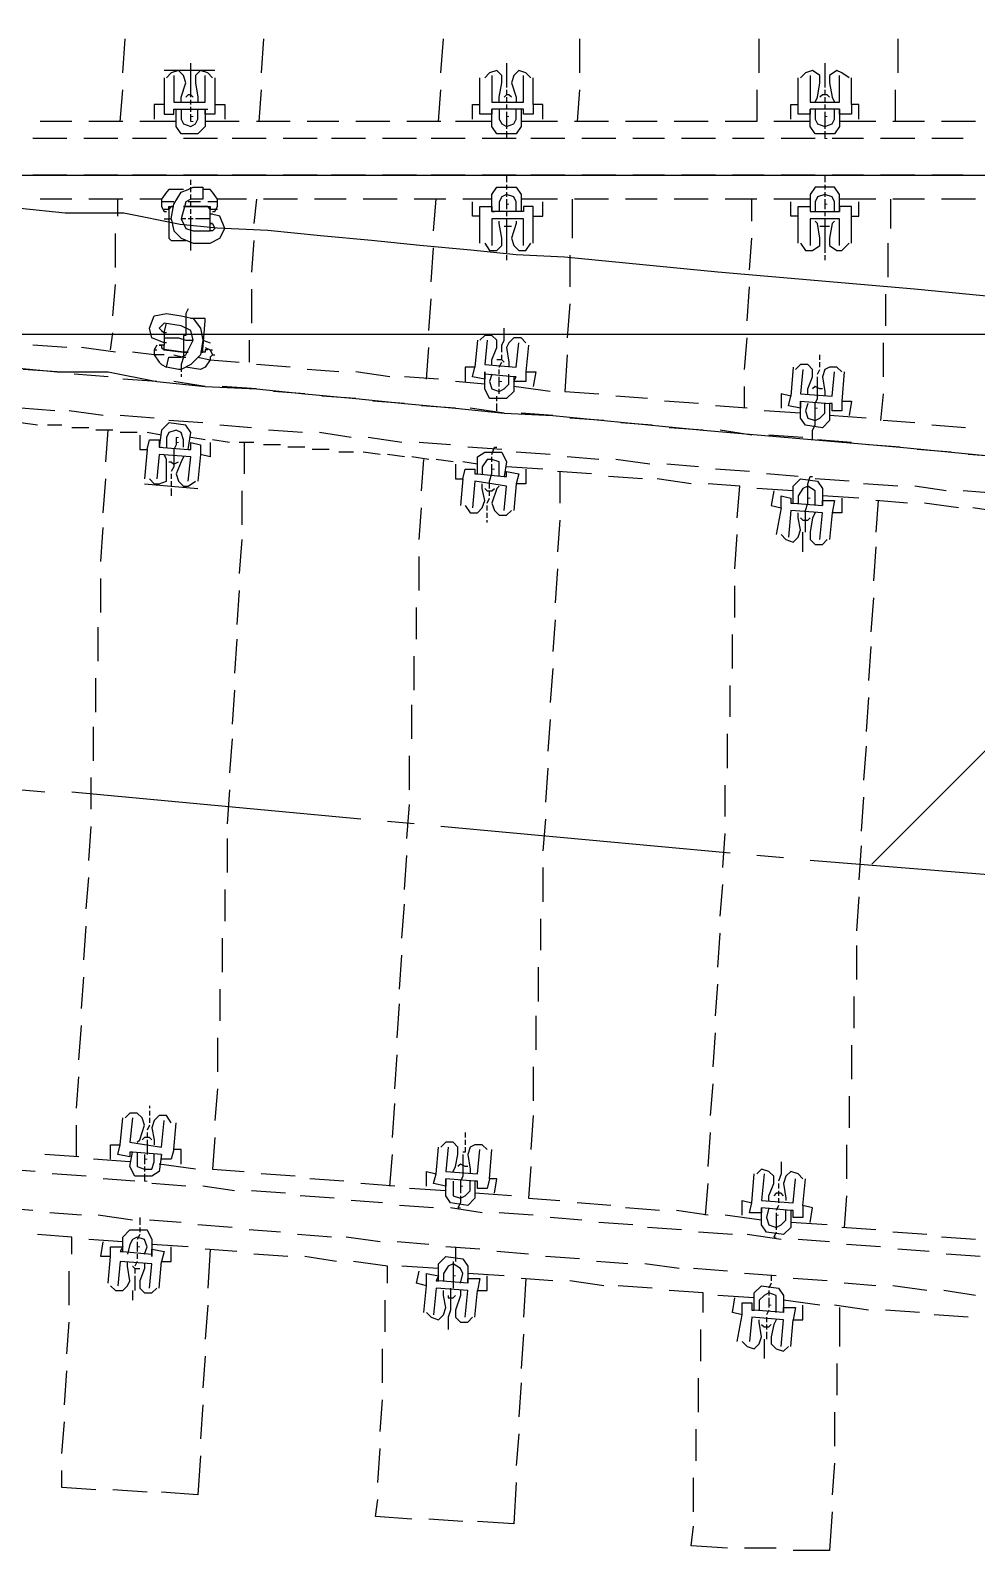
# Model space of a CAD drawing. Header units: millimetres. Extents: x -45 to 90, y -17 to 16.
# Drawn here: x 59.855 to 61.64, y -3.383 to -0.516 of the extents above; entities that cross this region are included whole.
import ezdxf

# ---------------------------------------------------------------- set-up
doc = ezdxf.new("R2010")
doc.units = ezdxf.units.MM
doc.header["$PDMODE"] = 3
doc.layers.add('PDF_Geometry', color=7, linetype='Continuous')

msp = doc.modelspace()

# ---------------------------------------------------------------- linework, layer by layer
at = {"color": 4}
for points in [[(58.5713, -0.7885), (68.3996, -0.7885)], [(59.8136, -1.1506), (59.9053, -1.1598), (60.0015, -1.1598), (60.0932, -1.1781), (60.1849, -1.1873), (60.2812, -1.1919), (60.3728, -1.201), (60.4691, -1.2102), (60.5608, -1.2194), (60.6571, -1.2285), (60.7487, -1.2375), (60.8404, -1.2423), (61.1246, -1.2698), (61.496, -1.3019), (61.7802, -1.3294)]]:
    msp.add_lwpolyline(points, dxfattribs=at)
at = {"color": 3}
for points in [[(59.8357, -0.8513), (59.9202, -0.8598), (60.0312, -0.8598), (60.1377, -0.8811), (60.207, -0.888), (60.3032, -0.8926), (60.402, -0.9025), (60.4983, -0.9116), (60.5899, -0.9208), (60.6859, -0.9299), (60.7712, -0.9383), (60.8627, -0.943), (61.152, -0.971), (61.5233, -1.0031), (61.8081, -1.0307)], [(58.5713, -1.0885), (68.3996, -1.0885)]]:
    msp.add_lwpolyline(points, dxfattribs=at)
at = {"color": 1}
msp.add_point((62.4424, -1.0885), dxfattribs=at)
at = {"layer": 'PDF_Geometry', "lineweight": 25}
for points in [[(60.029, -0.5959), (60.0336, -0.5318)], [(60.2949, -0.5318), (60.2903, -0.5959)], [(60.6296, -0.5959), (60.6341, -0.5318)], [(60.8909, -0.5318), (60.8909, -0.5959)], [(61.2301, -0.5959), (61.2301, -0.5318)], [(61.4914, -0.5318), (61.4914, -0.5959)], [(60.2032, -0.5914), (60.107, -0.5914)], [(60.1391, -0.6509), (60.1391, -0.6418), (60.1482, -0.6143), (60.1436, -0.6005), (60.1345, -0.5914), (60.1207, -0.5959), (60.1116, -0.6051)], [(60.1253, -0.6005), (60.1253, -0.6509), (60.1849, -0.6509), (60.1849, -0.6005)], [(60.1574, -0.6418), (60.1574, -0.6326), (60.1574, -0.628), (60.1574, -0.6189), (60.1574, -0.6143), (60.1574, -0.6051), (60.1574, -0.6005), (60.1574, -0.5914), (60.1574, -0.5868), (60.1574, -0.5776)], [(60.1987, -0.6051), (60.1895, -0.5959), (60.1757, -0.5914), (60.1666, -0.6005), (60.1666, -0.6143), (60.1711, -0.6418), (60.1711, -0.6509)], [(60.7396, -0.6509), (60.7396, -0.6418), (60.7442, -0.6143), (60.7442, -0.6005), (60.735, -0.5914), (60.7212, -0.5959), (60.7121, -0.6051)], [(60.7258, -0.6005), (60.7258, -0.6509), (60.7852, -0.6509), (60.7852, -0.6005)], [(60.7533, -0.5776), (60.7533, -0.5822), (60.7533, -0.5868), (60.7533, -0.5959), (60.7533, -0.6005), (60.7533, -0.6097), (60.7533, -0.6143), (60.7533, -0.6234)], [(60.7992, -0.6051), (60.79, -0.5959), (60.7763, -0.5914), (60.7671, -0.6005), (60.7625, -0.6143), (60.7717, -0.6418), (60.7717, -0.6509)], [(61.3355, -0.6509), (61.3401, -0.6418), (61.3447, -0.6143), (61.3447, -0.6005), (61.3309, -0.5914), (61.3172, -0.5959), (61.308, -0.6051)], [(61.3263, -0.6005), (61.3263, -0.6509), (61.3814, -0.6509), (61.3814, -0.6005)], [(61.3539, -0.5776), (61.3539, -0.5822), (61.3539, -0.5868), (61.3539, -0.5959), (61.3539, -0.6005), (61.3539, -0.6097), (61.3539, -0.6143), (61.3539, -0.6234)], [(61.3997, -0.6051), (61.3859, -0.5959), (61.3768, -0.5914), (61.363, -0.6005), (61.363, -0.6143), (61.3676, -0.6418), (61.3722, -0.6509)], [(60.0245, -0.6876), (60.029, -0.628)], [(60.107, -0.6051), (60.107, -0.6555), (60.0886, -0.6555), (60.0886, -0.683)], [(60.2032, -0.6051), (60.2032, -0.6555), (60.2216, -0.6555), (60.2216, -0.683)], [(60.2903, -0.628), (60.2858, -0.6876)], [(60.625, -0.6876), (60.6296, -0.628)], [(60.6892, -0.683), (60.6892, -0.6555), (60.7029, -0.6555), (60.7029, -0.6051)], [(60.7533, -0.628), (60.7533, -0.6372)], [(60.8221, -0.683), (60.8221, -0.6555), (60.8038, -0.6555), (60.8038, -0.6051)], [(60.8909, -0.628), (60.8863, -0.6876)], [(61.2255, -0.628), (61.2255, -0.6876), (61.1659, -0.6876)], [(61.2897, -0.683), (61.2897, -0.6555), (61.3034, -0.6555), (61.3034, -0.6051)], [(61.3539, -0.628), (61.3539, -0.6372)], [(61.418, -0.683), (61.418, -0.6555), (61.4043, -0.6555), (61.4043, -0.6051)], [(61.4868, -0.628), (61.4868, -0.6876)], [(60.107, -0.6555), (60.107, -0.6739), (60.1253, -0.6739), (60.1253, -0.6645), (60.1299, -0.6645), (60.1849, -0.6645), (60.1849, -0.6968), (60.1711, -0.7105), (60.1391, -0.7105), (60.1299, -0.6968), (60.1299, -0.6645)], [(60.162, -0.6418), (60.1574, -0.6372), (60.1528, -0.6372), (60.1482, -0.6418)], [(60.1574, -0.6555), (60.1574, -0.6464)], [(60.2032, -0.6555), (60.2032, -0.6739), (60.1849, -0.6739), (60.1849, -0.6645), (60.1895, -0.6645)], [(60.8038, -0.6555), (60.8038, -0.6739), (60.7852, -0.6739), (60.7852, -0.6645), (60.7808, -0.6645), (60.7808, -0.6968), (60.7717, -0.7105), (60.735, -0.7105), (60.7258, -0.6968), (60.7258, -0.6645), (60.7258, -0.6739), (60.7029, -0.6739), (60.7029, -0.6555)], [(60.7625, -0.6418), (60.7579, -0.6372), (60.7533, -0.6372), (60.7487, -0.6418)], [(60.7533, -0.6418), (60.7533, -0.6509)], [(60.7533, -0.6555), (60.7533, -0.6645)], [(61.4043, -0.6555), (61.4043, -0.6739), (61.3814, -0.6739), (61.3814, -0.6645), (61.3814, -0.6968), (61.3722, -0.7105), (61.3355, -0.7105), (61.3263, -0.6968), (61.3263, -0.6645), (61.3263, -0.6739), (61.3034, -0.6739), (61.3034, -0.6555)], [(61.363, -0.6418), (61.3582, -0.6372), (61.3493, -0.6372), (61.3447, -0.6418)], [(61.3539, -0.6418), (61.3539, -0.6509)], [(61.3539, -0.6555), (61.3539, -0.6645)], [(59.9328, -0.6876), (59.8732, -0.6876)], [(60.029, -0.6876), (59.9649, -0.6876)], [(60.1299, -0.6876), (60.0611, -0.6876)], [(60.1391, -0.6645), (60.1391, -0.683), (60.1436, -0.6922), (60.1574, -0.6968), (60.1666, -0.6922), (60.1711, -0.683), (60.1711, -0.6645)], [(60.1574, -0.6693), (60.1574, -0.6601)], [(60.1574, -0.6876), (60.1574, -0.6739)], [(60.2491, -0.6876), (60.1849, -0.6876)], [(60.3453, -0.6876), (60.2812, -0.6876)], [(60.437, -0.6876), (60.3774, -0.6876)], [(60.5333, -0.6876), (60.4691, -0.6876)], [(60.6296, -0.6876), (60.5654, -0.6876)], [(60.7258, -0.6876), (60.6571, -0.6876)], [(60.7808, -0.6645), (60.7258, -0.6645)], [(60.7396, -0.6645), (60.7396, -0.683), (60.7442, -0.6922), (60.7533, -0.6968), (60.7671, -0.6922), (60.7717, -0.683), (60.7717, -0.6645)], [(60.7533, -0.6693), (60.7533, -0.6784), (60.7533, -0.6876), (60.7533, -0.6922), (60.7533, -0.7014)], [(60.8496, -0.6876), (60.7808, -0.6876)], [(60.9459, -0.6876), (60.8817, -0.6876)], [(61.0375, -0.6876), (60.978, -0.6876)], [(61.1338, -0.6876), (61.0696, -0.6876)], [(61.3263, -0.6876), (61.2576, -0.6876)], [(61.3814, -0.6645), (61.3263, -0.6645)], [(61.3355, -0.6645), (61.3355, -0.683), (61.3401, -0.6922), (61.3539, -0.6968), (61.3676, -0.6922), (61.3722, -0.683), (61.3722, -0.6645)], [(61.3539, -0.6693), (61.3539, -0.6784), (61.3539, -0.6876), (61.3539, -0.6922), (61.3539, -0.7014)], [(61.4501, -0.6876), (61.3814, -0.6876)], [(61.5418, -0.6876), (61.4822, -0.6876)], [(61.6381, -0.6876), (61.5739, -0.6876)], [(60.7533, -0.706), (60.7533, -0.7197)], [(61.3539, -0.706), (61.3539, -0.7197)], [(59.9236, -0.7197), (59.8594, -0.7197)], [(60.0199, -0.7197), (59.9557, -0.7197)], [(60.1116, -0.7197), (60.0474, -0.7197)], [(60.2078, -0.7197), (60.1436, -0.7197)], [(60.2995, -0.7197), (60.2353, -0.7197)], [(60.3958, -0.7197), (60.3316, -0.7197)], [(60.4875, -0.7197), (60.4233, -0.7197)], [(60.5837, -0.7197), (60.5195, -0.7197)], [(60.6754, -0.7197), (60.6112, -0.7197)], [(60.7717, -0.7197), (60.7075, -0.7197)], [(60.8633, -0.7197), (60.7992, -0.7197)], [(60.9596, -0.7197), (60.8954, -0.7197)], [(61.0513, -0.7197), (60.9917, -0.7197)], [(61.1476, -0.7197), (61.0834, -0.7197)], [(61.2392, -0.7197), (61.1797, -0.7197)], [(61.3355, -0.7197), (61.2713, -0.7197)], [(61.4272, -0.7197), (61.3676, -0.7197)], [(61.5235, -0.7197), (61.4593, -0.7197)], [(61.6151, -0.7197), (61.5556, -0.7197)], [(59.9236, -0.7885), (59.8594, -0.7885)], [(60.0199, -0.7885), (59.9557, -0.7885)], [(60.1116, -0.7885), (60.0474, -0.7885)], [(60.2078, -0.7885), (60.1436, -0.7885)], [(60.1574, -0.8068), (60.1574, -0.7976)], [(60.2995, -0.7885), (60.2353, -0.7885)], [(60.3958, -0.7885), (60.3316, -0.7885)], [(60.4875, -0.7885), (60.4233, -0.7885)], [(60.5837, -0.7885), (60.5195, -0.7885)], [(60.6754, -0.7885), (60.6112, -0.7885)], [(60.7717, -0.7885), (60.7075, -0.7885)], [(60.7533, -0.7885), (60.7533, -0.8022)], [(60.8633, -0.7885), (60.7992, -0.7885)], [(60.9596, -0.7885), (60.8954, -0.7885)], [(61.0513, -0.7885), (60.9917, -0.7885)], [(61.1476, -0.7885), (61.0834, -0.7885)], [(61.2392, -0.7885), (61.1797, -0.7885)], [(61.3355, -0.7885), (61.2713, -0.7885)], [(61.3539, -0.7885), (61.3539, -0.8022)], [(61.4272, -0.7885), (61.3676, -0.7885)], [(61.5235, -0.7885), (61.4593, -0.7885)], [(61.6151, -0.7885), (61.5556, -0.7885)], [(60.1436, -0.816), (60.1161, -0.816), (60.1116, -0.8206), (60.1024, -0.8343), (60.0611, -0.8343)], [(60.1207, -0.871), (60.1253, -0.8435), (60.1391, -0.8206), (60.1528, -0.816), (60.162, -0.8114), (60.1803, -0.8114), (60.1803, -0.8343), (60.1574, -0.8343), (60.1574, -0.8251)], [(60.1574, -0.8206), (60.1574, -0.8114)], [(60.2628, -0.8343), (60.2078, -0.8343), (60.1987, -0.8206), (60.1941, -0.816), (60.1803, -0.816)], [(60.8038, -0.8664), (60.8038, -0.8481), (60.7852, -0.8481), (60.7852, -0.8572), (60.7808, -0.8572), (60.7258, -0.8572), (60.7258, -0.8251), (60.735, -0.8114), (60.7717, -0.8114), (60.7808, -0.8251), (60.7808, -0.8572)], [(60.7717, -0.8572), (60.7717, -0.8389), (60.7671, -0.8297), (60.7533, -0.8251), (60.7442, -0.8297), (60.7396, -0.8389), (60.7396, -0.8572)], [(60.7533, -0.8068), (60.7533, -0.816)], [(60.7533, -0.8206), (60.7533, -0.8297)], [(61.4043, -0.8664), (61.4043, -0.8481), (61.3814, -0.8481), (61.3814, -0.8572), (61.3814, -0.8251), (61.3722, -0.8114), (61.3355, -0.8114), (61.3263, -0.8251), (61.3263, -0.8572), (61.3814, -0.8572)], [(61.3722, -0.8572), (61.3722, -0.8389), (61.3676, -0.8297), (61.3539, -0.8251), (61.3401, -0.8297), (61.3355, -0.8389), (61.3355, -0.8572)], [(61.3539, -0.8068), (61.3539, -0.816)], [(61.3539, -0.8206), (61.3539, -0.8297)], [(59.9328, -0.8343), (59.8732, -0.8343)], [(60.029, -0.8343), (59.9649, -0.8343)], [(60.0199, -0.8664), (60.0199, -0.8343)], [(60.1024, -0.8343), (60.1024, -0.8389)], [(60.1253, -0.8389), (60.1024, -0.8389), (60.1024, -0.8435), (60.1024, -0.8481), (60.107, -0.8572), (60.1116, -0.8572)], [(60.107, -0.871), (60.1207, -0.871), (60.1253, -0.8937), (60.1391, -0.9077), (60.162, -0.9168), (60.1941, -0.9168), (60.2122, -0.9077), (60.2216, -0.8893), (60.2122, -0.8664), (60.1941, -0.8618), (60.1941, -0.8526), (60.1895, -0.8481), (60.1574, -0.8481), (60.1574, -0.8389)], [(60.107, -0.8526), (60.1116, -0.8526), (60.1161, -0.8526), (60.1161, -0.8481), (60.1207, -0.8481), (60.1161, -0.8526), (60.1161, -0.9077), (60.1207, -0.9122), (60.1482, -0.9122)], [(60.1574, -0.8343), (60.1482, -0.8389), (60.1391, -0.871), (60.1482, -0.8893), (60.162, -0.8937), (60.1941, -0.8937), (60.1941, -0.8802), (60.1987, -0.8802), (60.2032, -0.8893), (60.1987, -0.8937), (60.1941, -0.8937)], [(60.1574, -0.8481), (60.1436, -0.8481), (60.1574, -0.8481), (60.1895, -0.8481), (60.1941, -0.8481), (60.1941, -0.8526), (60.1987, -0.8526), (60.2032, -0.8526), (60.2078, -0.8526)], [(60.1757, -0.8389), (60.1574, -0.8389), (60.1528, -0.8389)], [(60.1574, -0.8618), (60.1574, -0.8526)], [(60.1987, -0.8572), (60.2032, -0.8572), (60.2078, -0.8481), (60.2078, -0.8435), (60.2078, -0.8389), (60.1895, -0.8389)], [(60.2078, -0.8389), (60.2078, -0.8343)], [(60.2812, -0.8343), (60.2766, -0.8802)], [(60.3591, -0.8343), (60.2949, -0.8343)], [(60.4508, -0.8343), (60.3912, -0.8343)], [(60.547, -0.8343), (60.4829, -0.8343)], [(60.6387, -0.8343), (60.5791, -0.8343)], [(60.6158, -0.8937), (60.6204, -0.8343)], [(60.7258, -0.8343), (60.6706, -0.8343)], [(60.7029, -0.9168), (60.7029, -0.8664), (60.6892, -0.8664), (60.6892, -0.8389)], [(60.7029, -0.8664), (60.7029, -0.8481), (60.7258, -0.8481), (60.7258, -0.8572), (60.7304, -0.8572)], [(60.7533, -0.8343), (60.7533, -0.8435), (60.7533, -0.8526)], [(60.7533, -0.8572), (60.7533, -0.8664)], [(60.8496, -0.8343), (60.7808, -0.8343)], [(60.8038, -0.9168), (60.8038, -0.8664), (60.8221, -0.8664), (60.8221, -0.8389)], [(60.8771, -0.8343), (60.8771, -0.9077)], [(60.9459, -0.8343), (60.8817, -0.8343)], [(61.0375, -0.8343), (60.978, -0.8343)], [(61.1338, -0.8343), (61.0696, -0.8343)], [(61.2255, -0.8343), (61.1659, -0.8343)], [(61.2163, -0.8756), (61.2163, -0.8343)], [(61.3263, -0.8343), (61.2576, -0.8343)], [(61.3034, -0.9168), (61.3034, -0.8664), (61.2897, -0.8664), (61.2897, -0.8389)], [(61.3034, -0.8664), (61.3034, -0.8481), (61.3263, -0.8481), (61.3263, -0.8572), (61.3309, -0.8572)], [(61.3539, -0.8343), (61.3539, -0.8435), (61.3539, -0.8526)], [(61.3539, -0.8572), (61.3539, -0.8664)], [(61.4501, -0.8343), (61.3814, -0.8343)], [(61.4043, -0.9168), (61.4043, -0.8664), (61.418, -0.8664), (61.418, -0.8389)], [(61.4776, -0.8343), (61.4776, -0.8893)], [(61.5418, -0.8343), (61.4822, -0.8343)], [(61.6381, -0.8343), (61.5739, -0.8343)], [(60.1482, -0.871), (60.1391, -0.871)], [(60.162, -0.871), (60.1528, -0.871)], [(60.1574, -0.9306), (60.1574, -0.9214), (60.1574, -0.9168), (60.1574, -0.9077), (60.1574, -0.9031), (60.1574, -0.8937), (60.1574, -0.8893), (60.1574, -0.8802), (60.1574, -0.8756), (60.1574, -0.8664)], [(60.1941, -0.871), (60.1803, -0.871), (60.1666, -0.871)], [(60.1987, -0.8802), (60.1941, -0.8802), (60.1941, -0.8618), (60.1987, -0.8618)], [(60.7121, -0.9168), (60.7212, -0.9306), (60.735, -0.9306), (60.7442, -0.9214), (60.7442, -0.9077), (60.7396, -0.8802), (60.7396, -0.8756)], [(60.7852, -0.9214), (60.7852, -0.871), (60.7258, -0.871), (60.7258, -0.9214)], [(60.7487, -0.8847), (60.7533, -0.8847), (60.7579, -0.8847), (60.7625, -0.8847)], [(60.7533, -0.871), (60.7533, -0.8802), (60.7533, -0.8847), (60.7533, -0.8937), (60.7533, -0.8985), (60.7533, -0.9077), (60.7533, -0.9122), (60.7533, -0.9214), (60.7533, -0.926), (60.7533, -0.9352)], [(60.7717, -0.8756), (60.7717, -0.8802), (60.7625, -0.9077), (60.7671, -0.9214), (60.7763, -0.9306), (60.79, -0.9306), (60.7992, -0.9168)], [(61.308, -0.9168), (61.3172, -0.9306), (61.3309, -0.9306), (61.3447, -0.9214), (61.3447, -0.9077), (61.3401, -0.8802), (61.3355, -0.8756)], [(61.3814, -0.9214), (61.3814, -0.871), (61.3263, -0.871), (61.3263, -0.9214)], [(61.3447, -0.8847), (61.3493, -0.8847), (61.3582, -0.8847), (61.363, -0.8847)], [(61.3539, -0.871), (61.3539, -0.8802), (61.3539, -0.8847), (61.3539, -0.8937), (61.3539, -0.8985), (61.3539, -0.9077), (61.3539, -0.9122), (61.3539, -0.9214), (61.3539, -0.926), (61.3539, -0.9352)], [(61.3722, -0.8756), (61.3676, -0.8802), (61.363, -0.9077), (61.363, -0.9214), (61.3768, -0.9306), (61.3859, -0.9306), (61.3997, -0.9168)], [(60.0153, -0.9627), (60.0153, -0.8985)], [(60.2766, -0.9122), (60.272, -0.9718)], [(61.2117, -0.9672), (61.2163, -0.9077)], [(61.4728, -0.9168), (61.4728, -0.981)], [(60.6112, -0.9902), (60.6158, -0.926)], [(60.7533, -0.9397), (60.7533, -0.9489)], [(60.8725, -0.9397), (60.8725, -0.9993)], [(61.3539, -0.9397), (61.3539, -0.9489)], [(60.0107, -1.0543), (60.0153, -0.9948)], [(61.2072, -1.0635), (61.2117, -0.9993)], [(60.272, -1.0039), (60.272, -1.0681)], [(60.6066, -1.0819), (60.6112, -1.0223)], [(60.8725, -1.0314), (60.8679, -1.0956)], [(61.4685, -1.0131), (61.4685, -1.0727)], [(60.107, -1.0956), (60.1207, -1.0956), (60.1345, -1.0956), (60.1482, -1.1002), (60.162, -1.1002), (60.1574, -1.0819), (60.1391, -1.0727), (60.107, -1.0681), (60.1024, -1.0727), (60.0976, -1.0773), (60.1024, -1.0819), (60.107, -1.0864), (60.107, -1.1048), (60.084, -1.0956), (60.0795, -1.0773), (60.0886, -1.0543), (60.1116, -1.0498), (60.1391, -1.0543), (60.162, -1.0589), (60.1757, -1.0773), (60.1803, -1.1002), (60.1757, -1.1277), (60.1574, -1.146), (60.1391, -1.1552), (60.1345, -1.1552), (60.1116, -1.1506), (60.1161, -1.1323), (60.1391, -1.1323), (60.1482, -1.1277), (60.162, -1.1002)], [(60.1528, -1.0406), (60.1482, -1.0498), (60.1482, -1.0635), (60.1482, -1.0773), (60.1482, -1.091), (60.1436, -1.091), (60.1436, -1.1048), (60.1436, -1.1185), (60.1436, -1.1323), (60.1391, -1.146), (60.1391, -1.1598)], [(60.1895, -1.1185), (60.1849, -1.1185), (60.1849, -1.1229), (60.1803, -1.1229), (60.1757, -1.1229), (60.1803, -1.1229), (60.1803, -1.1185), (60.1849, -1.0635), (60.1849, -1.0589), (60.1803, -1.0589), (60.1574, -1.0589)], [(60.0061, -1.1185), (60.0107, -1.0864)], [(60.1116, -1.0864), (60.107, -1.0864), (60.1116, -1.0681)], [(60.7442, -1.1229), (60.7442, -1.1139), (60.7442, -1.1094), (60.7487, -1.1002), (60.7487, -1.0956), (60.7487, -1.0864), (60.7487, -1.0819), (60.7487, -1.0773)], [(59.9236, -1.1139), (59.8594, -1.1094)], [(60.0153, -1.1229), (59.9511, -1.1139)], [(60.0932, -1.1094), (60.0886, -1.1185), (60.0886, -1.1229), (60.0886, -1.1277), (60.0474, -1.1229)], [(60.1116, -1.1048), (60.107, -1.1048), (60.107, -1.1094), (60.1024, -1.1094), (60.0976, -1.1094), (60.1024, -1.1094), (60.1024, -1.1139), (60.107, -1.1185), (60.1436, -1.1229), (60.1116, -1.1185), (60.107, -1.1185), (60.107, -1.1139), (60.107, -1.1094)], [(60.1803, -1.1002), (60.1941, -1.1048)], [(60.1849, -1.1139), (60.1941, -1.1185), (60.1987, -1.1277), (60.1941, -1.1323), (60.1941, -1.1369), (60.2491, -1.1414)], [(60.2674, -1.1002), (60.2674, -1.1414)], [(60.6021, -1.1735), (60.6066, -1.1139)], [(60.6983, -1.1002), (60.6937, -1.1506), (60.6754, -1.1506), (60.6754, -1.1781)], [(60.7258, -1.146), (60.7258, -1.1369), (60.735, -1.1139), (60.735, -1.1002), (60.7258, -1.091), (60.7121, -1.091), (60.7029, -1.1002)], [(60.7167, -1.1002), (60.7121, -1.146), (60.7717, -1.1506), (60.7763, -1.1048)], [(60.79, -1.1048), (60.7808, -1.0956), (60.7671, -1.0956), (60.7579, -1.1048), (60.7533, -1.1139), (60.7579, -1.1414), (60.7579, -1.1506)], [(60.7946, -1.1094), (60.79, -1.1598), (60.8083, -1.1598), (60.8038, -1.1873)], [(61.2026, -1.1552), (61.2072, -1.0956)], [(61.4639, -1.1048), (61.4639, -1.169)], [(60.0886, -1.1185), (60.0932, -1.1185)], [(60.107, -1.1277), (60.0886, -1.1277), (60.0976, -1.1414), (60.1024, -1.146), (60.1116, -1.1506)], [(60.1253, -1.1277), (60.1436, -1.1323), (60.1482, -1.1323)], [(60.1711, -1.1323), (60.1941, -1.1369), (60.1849, -1.1506), (60.1757, -1.1552), (60.1482, -1.1506)], [(60.1941, -1.1185), (60.1987, -1.1185)], [(60.1987, -1.1277), (60.2032, -1.1277)], [(60.3453, -1.1506), (60.2812, -1.146)], [(60.7487, -1.1414), (60.7442, -1.1369), (60.7396, -1.1369), (60.735, -1.1369)], [(60.7396, -1.1506), (60.7442, -1.1414)], [(60.7442, -1.1369), (60.7442, -1.1277)], [(60.8679, -1.1277), (60.8633, -1.1965), (60.9275, -1.201)], [(61.3218, -1.201), (61.3218, -1.1919), (61.3309, -1.169), (61.3309, -1.1552), (61.3218, -1.146), (61.308, -1.146), (61.2988, -1.1552)], [(61.3447, -1.1369), (61.3447, -1.1277)], [(61.3447, -1.1506), (61.3447, -1.1414)], [(59.9053, -1.1598), (59.8411, -1.1552)], [(60.0015, -1.169), (59.9374, -1.1644)], [(60.0932, -1.1781), (60.029, -1.1735)], [(60.1391, -1.1644), (60.1391, -1.169)], [(60.437, -1.1598), (60.3774, -1.1552)], [(60.5333, -1.169), (60.4691, -1.1598)], [(60.625, -1.1735), (60.5608, -1.169)], [(60.79, -1.1598), (60.79, -1.1781), (60.7671, -1.1781), (60.7717, -1.169), (60.7671, -1.169), (60.7121, -1.1644), (60.7121, -1.1598), (60.7121, -1.1735), (60.6892, -1.169), (60.6937, -1.1506)], [(60.7671, -1.169), (60.7671, -1.1965), (60.7533, -1.2102), (60.7212, -1.2102), (60.7121, -1.1919), (60.7121, -1.1644)], [(60.7258, -1.1644), (60.7212, -1.1781), (60.7258, -1.1919), (60.7396, -1.1965), (60.7487, -1.1919), (60.7579, -1.1827), (60.7579, -1.1644)], [(60.7396, -1.1644), (60.7396, -1.1552)], [(60.7396, -1.1873), (60.7396, -1.1781), (60.7396, -1.169)], [(61.2943, -1.1506), (61.2897, -1.2056), (61.2713, -1.201), (61.2713, -1.2285)], [(61.3126, -1.1552), (61.308, -1.201), (61.3676, -1.2056), (61.3722, -1.1598)], [(61.3309, -1.2881), (61.3309, -1.2744), (61.3309, -1.2698), (61.3355, -1.2606), (61.3355, -1.256), (61.3355, -1.2469), (61.3355, -1.2423), (61.3355, -1.2285), (61.3355, -1.224), (61.3355, -1.2194), (61.3401, -1.2102), (61.3401, -1.2056), (61.3401, -1.1965), (61.3401, -1.1919), (61.3401, -1.1827), (61.3401, -1.1781), (61.3401, -1.169)], [(61.3401, -1.1644), (61.3447, -1.1552)], [(61.3859, -1.1598), (61.3768, -1.1506), (61.363, -1.1506), (61.3539, -1.1552), (61.3493, -1.169), (61.3539, -1.1965), (61.3539, -1.2056)], [(61.3905, -1.1598), (61.3859, -1.2148), (61.4043, -1.2148), (61.3997, -1.2423)], [(60.1849, -1.1873), (60.1253, -1.1781)], [(60.2812, -1.1919), (60.217, -1.1873)], [(60.3728, -1.201), (60.3133, -1.1965)], [(60.7121, -1.1827), (60.6571, -1.1781)], [(60.7396, -1.201), (60.7396, -1.1919)], [(60.8358, -1.1965), (60.7671, -1.1873)], [(61.2026, -1.2285), (61.2026, -1.1873)], [(61.3493, -1.1919), (61.3447, -1.1919), (61.3355, -1.1873), (61.3309, -1.1919)], [(61.4639, -1.201), (61.4593, -1.2515)], [(59.9007, -1.2331), (59.8365, -1.2285)], [(60.4691, -1.2102), (60.4049, -1.2056)], [(60.5608, -1.2194), (60.5012, -1.2148)], [(60.6571, -1.2285), (60.5929, -1.224)], [(60.7487, -1.2375), (60.6846, -1.2285)], [(60.735, -1.2148), (60.735, -1.2056)], [(60.735, -1.2331), (60.735, -1.2194)], [(61.0192, -1.2102), (60.9596, -1.2056)], [(61.1155, -1.2194), (61.0513, -1.2148)], [(61.2072, -1.2285), (61.1476, -1.224)], [(61.3859, -1.2148), (61.3859, -1.2331), (61.3676, -1.2331), (61.3676, -1.2194), (61.363, -1.2194), (61.363, -1.2515), (61.3493, -1.2652), (61.3172, -1.2606), (61.308, -1.2469), (61.308, -1.2148), (61.308, -1.2285), (61.2851, -1.224), (61.2897, -1.2056)], [(61.308, -1.2148), (61.363, -1.2194)], [(61.3218, -1.2194), (61.3172, -1.2331), (61.3218, -1.2469), (61.3355, -1.2515), (61.3447, -1.2469), (61.3539, -1.2375), (61.3539, -1.2194)], [(59.8684, -1.2606), (59.8365, -1.256)], [(59.9144, -1.2606), (59.8869, -1.2606)], [(59.9924, -1.2423), (59.9282, -1.2331)], [(60.0886, -1.2469), (60.0245, -1.2423)], [(60.1528, -1.3065), (60.1574, -1.2744), (60.1482, -1.2606), (60.1161, -1.256), (60.1024, -1.2698), (60.0976, -1.3019), (60.1528, -1.3065), (60.1574, -1.3065), (60.1574, -1.2927), (60.1757, -1.2973), (60.1757, -1.3156)], [(60.1803, -1.256), (60.1161, -1.2515)], [(60.272, -1.2652), (60.2122, -1.2606)], [(60.8404, -1.2423), (60.7808, -1.2375)], [(60.9367, -1.2515), (60.8725, -1.2469)], [(61.0284, -1.2606), (60.9688, -1.256)], [(61.308, -1.2375), (61.2392, -1.2331)], [(61.4318, -1.2469), (61.363, -1.2423)], [(61.5235, -1.256), (61.4639, -1.2515)], [(61.6197, -1.2652), (61.5556, -1.2606)], [(59.9649, -1.2652), (59.9328, -1.2652)], [(60.0107, -1.2698), (59.9786, -1.2698)], [(59.997, -1.3294), (60.0015, -1.2698)], [(60.0565, -1.2744), (60.0245, -1.2744)], [(60.0611, -1.279), (60.0611, -1.3065), (60.0749, -1.3065), (60.0703, -1.3615)], [(60.1024, -1.279), (60.0749, -1.2744)], [(60.0749, -1.3065), (60.0795, -1.2881), (60.0976, -1.2881), (60.0976, -1.3019), (60.1024, -1.3019)], [(60.1436, -1.3019), (60.1436, -1.2881), (60.1391, -1.2744), (60.1299, -1.2698), (60.1161, -1.2744), (60.1116, -1.2836), (60.1116, -1.3019)], [(60.1299, -1.2836), (60.1299, -1.2927), (60.1299, -1.2973), (60.1253, -1.3065), (60.1253, -1.3111), (60.1253, -1.3202), (60.1253, -1.3248), (60.1253, -1.334), (60.1253, -1.3386), (60.1207, -1.3477)], [(60.1849, -1.2881), (60.1574, -1.2836)], [(60.2307, -1.2927), (60.1987, -1.2881)], [(60.3683, -1.2744), (60.3041, -1.2698)], [(60.4599, -1.2836), (60.4004, -1.2744)], [(60.556, -1.2927), (60.492, -1.2836)], [(61.1246, -1.2698), (61.0605, -1.2652)], [(61.2163, -1.279), (61.1567, -1.2698)], [(61.3126, -1.2836), (61.2484, -1.279)], [(61.4043, -1.2927), (61.3401, -1.2881)], [(60.0795, -1.3615), (60.0886, -1.3707), (60.0976, -1.3707), (60.1116, -1.3661), (60.1116, -1.3521), (60.1116, -1.3248), (60.107, -1.3156)], [(60.1528, -1.3661), (60.1574, -1.3202), (60.0976, -1.3156), (60.0932, -1.3615)], [(60.1941, -1.2927), (60.1941, -1.3202), (60.1757, -1.3156), (60.1711, -1.3661)], [(60.2766, -1.2927), (60.2491, -1.2927)], [(60.2582, -1.2927), (60.2582, -1.3521)], [(60.3268, -1.2973), (60.2949, -1.2973)], [(60.3728, -1.3019), (60.3408, -1.3019)], [(60.4187, -1.3065), (60.3866, -1.3065)], [(60.4645, -1.3111), (60.437, -1.3111)], [(60.515, -1.3156), (60.4829, -1.3111)], [(60.5608, -1.3202), (60.5287, -1.3156)], [(60.6479, -1.2973), (60.5883, -1.2927)], [(60.6706, -1.3615), (60.6754, -1.3431), (60.6937, -1.3431), (60.6937, -1.3521), (60.6983, -1.3521), (60.6983, -1.3202), (60.7121, -1.3111), (60.7442, -1.3111), (60.7533, -1.3294), (60.7487, -1.3569)], [(60.7442, -1.3065), (60.68, -1.3019)], [(60.7258, -1.3156), (60.7304, -1.3019), (60.735, -1.3019)], [(60.8358, -1.3156), (60.7717, -1.3111)], [(61.496, -1.3019), (61.4364, -1.2973)], [(61.5922, -1.3111), (61.528, -1.3065)], [(61.6839, -1.3202), (61.6243, -1.3156)], [(60.1161, -1.3294), (60.1207, -1.3294), (60.1253, -1.334), (60.1345, -1.3294)], [(60.1436, -1.3202), (60.1391, -1.3294), (60.1299, -1.3521), (60.1345, -1.3661), (60.1436, -1.3752), (60.1528, -1.3752), (60.1666, -1.3661)], [(60.6066, -1.3248), (60.5746, -1.3202)], [(60.5929, -1.3844), (60.5975, -1.3248)], [(60.6525, -1.3294), (60.6204, -1.3248)], [(60.6571, -1.334), (60.6571, -1.3615), (60.6706, -1.3615), (60.6662, -1.4119)], [(60.6983, -1.334), (60.6706, -1.3294)], [(60.7396, -1.3569), (60.7396, -1.3431), (60.7396, -1.3294), (60.7258, -1.3248), (60.7167, -1.3248), (60.7075, -1.3386), (60.7075, -1.3521)], [(60.7212, -1.3798), (60.7212, -1.3661), (60.7258, -1.3521), (60.7258, -1.3431), (60.7258, -1.334)], [(60.7258, -1.3294), (60.7258, -1.3202)], [(60.8221, -1.3431), (60.7533, -1.3386)], [(60.79, -1.3431), (60.79, -1.3707), (60.7717, -1.3707), (60.7671, -1.4211)], [(60.9275, -1.3248), (60.8679, -1.3202)], [(61.0238, -1.334), (60.9596, -1.3248)], [(61.1155, -1.3386), (61.0559, -1.334)], [(61.2117, -1.3477), (61.1476, -1.3431)], [(59.9924, -1.4257), (59.997, -1.3615)], [(60.0703, -1.3707), (60.1711, -1.3798)], [(60.1207, -1.3521), (60.1207, -1.3615)], [(60.1207, -1.3661), (60.1207, -1.3752)], [(60.6754, -1.4119), (60.6846, -1.4257), (60.6983, -1.4257), (60.7075, -1.4165), (60.7121, -1.4027), (60.7075, -1.3798), (60.7075, -1.3707)], [(60.7487, -1.4211), (60.7533, -1.3752), (60.6937, -1.3661), (60.6892, -1.4165)], [(60.6983, -1.3521), (60.7487, -1.3569), (60.7533, -1.3569), (60.7533, -1.3477), (60.7763, -1.3521), (60.7717, -1.3707)], [(60.7396, -1.3752), (60.735, -1.3798), (60.7258, -1.4073), (60.7304, -1.4211), (60.7396, -1.4302), (60.7533, -1.4302), (60.7625, -1.4211)], [(60.9138, -1.3521), (60.8496, -1.3477)], [(60.8542, -1.3477), (60.8542, -1.4073)], [(61.01, -1.3615), (60.9459, -1.3569)], [(61.1017, -1.3707), (61.0375, -1.3615)], [(61.1888, -1.4348), (61.1934, -1.3752), (61.1338, -1.3707)], [(61.3034, -1.3569), (61.2436, -1.3521)], [(61.2713, -1.4165), (61.2713, -1.3936), (61.2897, -1.3982), (61.2897, -1.4073), (61.2943, -1.4073), (61.2943, -1.3752), (61.308, -1.3615), (61.3401, -1.3661), (61.3493, -1.3798), (61.3493, -1.4119), (61.3493, -1.4027), (61.3722, -1.4027), (61.3676, -1.4257)], [(61.3355, -1.4119), (61.3355, -1.3936), (61.3355, -1.3844), (61.3218, -1.3752), (61.3126, -1.3798), (61.3034, -1.3936), (61.3034, -1.4073)], [(61.3172, -1.4623), (61.3172, -1.4486), (61.3172, -1.4348), (61.3172, -1.4211), (61.3218, -1.4073), (61.3218, -1.3982), (61.3218, -1.3844), (61.3218, -1.3707), (61.3263, -1.3569), (61.3309, -1.3569)], [(61.3997, -1.3661), (61.3355, -1.3615)], [(61.4914, -1.3752), (61.4272, -1.3707)], [(61.5831, -1.3844), (61.5235, -1.3752)], [(60.1207, -1.3798), (60.1207, -1.3936)], [(60.2537, -1.3844), (60.2537, -1.4486)], [(60.7121, -1.3798), (60.7167, -1.3844), (60.7258, -1.3844), (60.7304, -1.3798)], [(60.7167, -1.4073), (60.7212, -1.3982)], [(60.7212, -1.3936), (60.7212, -1.3844)], [(61.2943, -1.3844), (61.2255, -1.3798)], [(61.2576, -1.3844), (61.253, -1.4119), (61.2713, -1.4165), (61.2622, -1.4667)], [(61.418, -1.3982), (61.3493, -1.3936)], [(61.3859, -1.3982), (61.3859, -1.4257), (61.3676, -1.4257), (61.363, -1.4761)], [(61.4547, -1.4027), (61.4501, -1.4623)], [(61.5097, -1.4073), (61.4501, -1.4027)], [(61.6793, -1.389), (61.6151, -1.3844)], [(60.5883, -1.4761), (60.5929, -1.4165)], [(60.7167, -1.4211), (60.7167, -1.4119)], [(60.7167, -1.4348), (60.7167, -1.4257)], [(61.2713, -1.4667), (61.2805, -1.4761), (61.2943, -1.4807), (61.3034, -1.4715), (61.308, -1.4577), (61.3034, -1.4348), (61.3034, -1.4257)], [(61.3447, -1.4761), (61.3493, -1.4257), (61.2897, -1.4211), (61.2851, -1.4715)], [(61.2943, -1.4073), (61.3493, -1.4119)], [(61.3355, -1.4257), (61.3309, -1.4348), (61.3263, -1.4623), (61.3263, -1.4761), (61.3355, -1.4853), (61.3493, -1.4853), (61.3582, -1.4761)], [(61.606, -1.4165), (61.5418, -1.4073)], [(61.6977, -1.4257), (61.6335, -1.4165)], [(59.9878, -1.5173), (59.9924, -1.4532)], [(60.7167, -1.444), (60.7167, -1.4394)], [(60.8542, -1.4394), (60.8496, -1.499)], [(61.308, -1.4348), (61.3126, -1.4394), (61.3218, -1.4394), (61.3263, -1.4348)], [(61.3126, -1.499), (61.3126, -1.4898), (61.3126, -1.4761), (61.3126, -1.4623)], [(60.2537, -1.4761), (60.2491, -1.5403)], [(61.1842, -1.5311), (61.1888, -1.4667)], [(61.4501, -1.4898), (61.4455, -1.554)], [(60.5883, -1.5724), (60.5883, -1.5082)], [(60.8496, -1.5311), (60.845, -1.5953)], [(59.9878, -1.6136), (59.9878, -1.5494)], [(60.2491, -1.5724), (60.2445, -1.6365)], [(61.1842, -1.6228), (61.1842, -1.5632)], [(60.5837, -1.664), (60.5837, -1.6044)], [(61.4455, -1.5861), (61.4409, -1.6503)], [(60.845, -1.6274), (60.8404, -1.687)], [(59.983, -1.7053), (59.983, -1.6411)], [(61.1797, -1.719), (61.1797, -1.6549)], [(60.2445, -1.664), (60.2399, -1.7282)], [(61.4409, -1.6778), (61.4364, -1.742)], [(60.5791, -1.7603), (60.5791, -1.6959)], [(60.8404, -1.719), (60.8358, -1.7832)], [(59.9786, -1.8016), (59.9786, -1.7374)], [(60.2399, -1.7603), (60.2353, -1.8245)], [(61.1751, -1.8105), (61.1751, -1.7511)], [(61.4364, -1.7741), (61.4318, -1.8382)], [(60.5746, -1.852), (60.5746, -1.7878)], [(59.974, -1.8932), (59.974, -1.8291)], [(60.8358, -1.8153), (60.8313, -1.8749)], [(60.2353, -1.852), (60.2307, -1.9162)], [(61.1705, -1.907), (61.1705, -1.8428)], [(60.57, -1.9483), (60.57, -1.8841)], [(61.4318, -1.8657), (61.4272, -1.9299)], [(60.8313, -1.907), (60.8267, -1.9712)], [(59.8823, -1.9528), (59.8319, -1.9483)], [(59.9694, -1.9849), (59.9694, -1.9251)], [(60.2307, -1.9483), (60.2262, -2.0124)], [(61.1659, -1.9987), (61.1659, -1.9391)], [(60.4783, -2.0033), (59.9328, -1.9528)], [(60.5654, -2.0397), (60.57, -1.9758)], [(61.4272, -1.962), (61.4226, -2.0262)], [(60.8267, -2.0033), (60.8221, -2.0629)], [(59.9649, -2.0812), (59.9694, -2.017)], [(60.5791, -2.0124), (60.5287, -2.0078)], [(61.1751, -2.0674), (60.6296, -2.017)], [(61.1613, -2.0949), (61.1659, -2.0308)], [(60.2262, -2.0397), (60.2262, -2.1041)], [(61.4226, -2.0537), (61.418, -2.1179)], [(60.5608, -2.1362), (60.5654, -2.072)], [(61.2759, -2.0766), (61.2255, -2.072)], [(61.8719, -2.127), (61.7252, -2.1133), (61.3263, -2.0812)], [(59.9603, -2.1729), (59.9649, -2.1133)], [(60.8221, -2.0949), (60.8221, -2.1591)], [(60.2216, -2.1362), (60.2216, -2.1958)], [(61.1567, -2.1866), (61.1613, -2.127)], [(61.418, -2.15), (61.4134, -2.2141)], [(60.556, -2.2279), (60.5608, -2.1637)], [(59.9557, -2.2689), (59.9603, -2.205)], [(60.8175, -2.1912), (60.8175, -2.2508)], [(60.217, -2.2279), (60.217, -2.2921)], [(61.1521, -2.2829), (61.1567, -2.2187)], [(60.5516, -2.3241), (60.556, -2.26)], [(61.4134, -2.2416), (61.4134, -2.3058)], [(60.8129, -2.2829), (60.8129, -2.3471)], [(59.9511, -2.3608), (59.9557, -2.3012)], [(61.1476, -2.3746), (61.1521, -2.315)], [(60.2122, -2.3241), (60.2122, -2.3836)], [(61.4089, -2.3379), (61.4089, -2.3975)], [(60.547, -2.4158), (60.5516, -2.3517)], [(60.8083, -2.3746), (60.8083, -2.4388)], [(59.9465, -2.4571), (59.9511, -2.3929)], [(61.143, -2.4708), (61.1476, -2.4067)], [(60.2078, -2.4158), (60.2078, -2.48)], [(61.4043, -2.4296), (61.4043, -2.4938)], [(60.5425, -2.5121), (60.547, -2.4479)], [(59.9419, -2.5488), (59.9465, -2.4892)], [(60.8038, -2.4708), (60.8038, -2.535)], [(60.2078, -2.5121), (60.2032, -2.5717)], [(61.1384, -2.5625), (61.143, -2.5029)], [(60.0795, -2.5442), (60.0795, -2.5488)], [(60.5379, -2.6038), (60.5425, -2.5396)], [(61.3997, -2.5258), (61.3997, -2.5854)], [(60.0061, -2.645), (60.0061, -2.6175), (60.0245, -2.6175), (60.029, -2.5671)], [(60.0565, -2.6128), (60.0611, -2.6084), (60.0703, -2.5809), (60.0657, -2.5671), (60.0565, -2.5579), (60.0428, -2.5579), (60.0336, -2.5671)], [(60.0474, -2.5671), (60.0428, -2.6128), (60.1024, -2.6221), (60.107, -2.5717)], [(60.0795, -2.5534), (60.0795, -2.5625)], [(60.0795, -2.5671), (60.0795, -2.5763)], [(60.1207, -2.5763), (60.1116, -2.5625), (60.0976, -2.5625), (60.0886, -2.5717), (60.084, -2.5854), (60.0886, -2.6084), (60.0886, -2.6175)], [(60.1391, -2.6542), (60.1391, -2.6267), (60.1253, -2.6267), (60.1299, -2.5763)], [(60.8038, -2.5625), (60.7992, -2.6267)], [(59.9419, -2.6405), (59.9419, -2.5809)], [(60.084, -2.6084), (60.0795, -2.6038), (60.0703, -2.6038), (60.0657, -2.6084)], [(60.0795, -2.5809), (60.0749, -2.59)], [(60.0749, -2.5946), (60.0749, -2.6038)], [(60.0749, -2.6084), (60.0749, -2.6221), (60.0749, -2.6359)], [(60.2032, -2.6038), (60.1987, -2.6634), (60.2582, -2.668)], [(60.6754, -2.5946), (60.6754, -2.6038)], [(60.6754, -2.6084), (60.6754, -2.6175)], [(61.1338, -2.6588), (61.1384, -2.5946)], [(59.9465, -2.6405), (59.8823, -2.6359)], [(60.1024, -2.6359), (60.0474, -2.6313), (60.0428, -2.6313), (60.0428, -2.6405), (60.0199, -2.6359), (60.0245, -2.6175)], [(60.1253, -2.6267), (60.1207, -2.645), (60.1024, -2.645), (60.1024, -2.6359), (60.0976, -2.668), (60.084, -2.6771), (60.052, -2.6771), (60.0428, -2.6588), (60.0474, -2.6313)], [(60.0565, -2.6313), (60.0565, -2.6496), (60.0565, -2.6588), (60.0703, -2.6634), (60.084, -2.6634), (60.0886, -2.6496), (60.0886, -2.6359)], [(60.0703, -2.6359), (60.0703, -2.645), (60.0703, -2.6542)], [(60.5333, -2.6955), (60.5379, -2.6359)], [(60.6021, -2.6955), (60.6021, -2.668), (60.6204, -2.6725), (60.625, -2.6221)], [(60.6525, -2.668), (60.6571, -2.6588), (60.6616, -2.6359), (60.6616, -2.6221), (60.6525, -2.6128), (60.6387, -2.6128), (60.6296, -2.6221)], [(60.6433, -2.6221), (60.6387, -2.668), (60.6983, -2.6725), (60.7029, -2.6267)], [(60.6706, -2.6359), (60.6706, -2.645), (60.6706, -2.6496), (60.6706, -2.6588), (60.6706, -2.6634), (60.6706, -2.6725), (60.6706, -2.6771), (60.6662, -2.6863), (60.6662, -2.6909), (60.6662, -2.6955), (60.6662, -2.7092)], [(60.6754, -2.6221), (60.6754, -2.6313), (60.6706, -2.6313)], [(60.7167, -2.6267), (60.7075, -2.6175), (60.6937, -2.6175), (60.6846, -2.6221), (60.68, -2.6359), (60.6846, -2.6634), (60.6846, -2.6725)], [(60.7304, -2.7092), (60.735, -2.6817), (60.7212, -2.6817), (60.7258, -2.6267)], [(61.3951, -2.6175), (61.3951, -2.6817)], [(59.864, -2.668), (59.8044, -2.6634)], [(60.0428, -2.6496), (59.974, -2.645)], [(60.0703, -2.6588), (60.0703, -2.668)], [(60.1666, -2.6634), (60.0976, -2.6542)], [(60.68, -2.6588), (60.6754, -2.6588), (60.6662, -2.6542), (60.6616, -2.6588)], [(60.7992, -2.6588), (60.7946, -2.7184), (60.8542, -2.723)], [(61.2484, -2.723), (61.2484, -2.7138), (61.2576, -2.6909), (61.2576, -2.6771), (61.2484, -2.668), (61.2347, -2.6634), (61.2255, -2.6725)], [(61.2713, -2.6496), (61.2713, -2.6588), (61.2713, -2.6725), (61.2668, -2.6863)], [(59.9603, -2.6771), (59.8961, -2.6725)], [(60.052, -2.6863), (59.9924, -2.6817)], [(60.0703, -2.6725), (60.0703, -2.6863)], [(60.1482, -2.6955), (60.084, -2.6909)], [(60.3545, -2.6771), (60.2903, -2.6725)], [(60.4462, -2.6863), (60.382, -2.6817)], [(60.5425, -2.6955), (60.4783, -2.6909)], [(60.7212, -2.6817), (60.7167, -2.7), (60.6983, -2.7), (60.6983, -2.6863), (60.6937, -2.6863), (60.6937, -2.7184), (60.68, -2.7321), (60.6479, -2.7274), (60.6387, -2.7138), (60.6387, -2.6817), (60.6387, -2.6955), (60.6158, -2.6909), (60.6204, -2.6725)], [(60.6937, -2.6863), (60.6387, -2.6817)], [(60.6525, -2.6863), (60.6525, -2.7), (60.6525, -2.7138), (60.6662, -2.7184), (60.6754, -2.7138), (60.6846, -2.7046), (60.6846, -2.6863)], [(61.129, -2.7505), (61.1338, -2.6909)], [(61.198, -2.7505), (61.198, -2.723), (61.2163, -2.7274), (61.2209, -2.6725)], [(61.2392, -2.6725), (61.2347, -2.723), (61.2943, -2.7274), (61.2988, -2.6817)], [(61.2668, -2.6909), (61.2668, -2.7)], [(61.3126, -2.6817), (61.3034, -2.6725), (61.2897, -2.668), (61.2805, -2.6771), (61.2759, -2.6909), (61.2805, -2.7184), (61.2805, -2.723)], [(61.3263, -2.7642), (61.3309, -2.7367), (61.3126, -2.7321), (61.3172, -2.6817)], [(60.2399, -2.7046), (60.1803, -2.6955)], [(60.3362, -2.7092), (60.272, -2.7046)], [(60.4279, -2.7184), (60.3637, -2.7138)], [(60.5195, -2.7274), (60.4599, -2.723)], [(60.6387, -2.7046), (60.57, -2.7)], [(60.6662, -2.7138), (60.6662, -2.723), (60.6662, -2.7274), (60.6616, -2.7367)], [(60.7625, -2.7138), (60.6937, -2.7092)], [(61.2759, -2.7138), (61.2713, -2.7092), (61.2622, -2.7092), (61.2576, -2.7138)], [(61.2668, -2.7046), (61.2668, -2.7138)], [(61.2668, -2.7184), (61.2668, -2.7274)], [(61.3951, -2.7138), (61.3905, -2.7734)], [(59.8594, -2.7413), (59.7953, -2.7367)], [(59.9511, -2.7505), (59.8915, -2.7459)], [(60.0474, -2.7596), (59.983, -2.7505)], [(60.6158, -2.7367), (60.5516, -2.7321)], [(60.7075, -2.7459), (60.6479, -2.7367)], [(60.8038, -2.7505), (60.7396, -2.7459)], [(60.9504, -2.7321), (60.8863, -2.7274)], [(61.0421, -2.7413), (60.978, -2.7367)], [(61.1338, -2.7505), (61.0742, -2.7413)], [(61.2347, -2.7596), (61.1659, -2.7505)], [(61.3126, -2.7321), (61.3126, -2.7551), (61.2943, -2.7551), (61.2943, -2.7413), (61.2897, -2.7413), (61.2897, -2.7734), (61.2759, -2.7871), (61.2436, -2.7826), (61.2347, -2.7688), (61.2347, -2.7367), (61.2347, -2.7459), (61.2117, -2.7459), (61.2163, -2.7274)], [(61.2897, -2.7413), (61.2347, -2.7367)], [(61.2484, -2.7367), (61.2436, -2.7551), (61.2484, -2.7688), (61.2622, -2.7734), (61.2713, -2.7688), (61.2805, -2.7596), (61.2805, -2.7413)], [(61.2668, -2.7321), (61.2622, -2.7413)], [(61.2622, -2.7459), (61.2622, -2.7505), (61.2622, -2.7642), (61.2622, -2.778)], [(60.029, -2.8192), (60.029, -2.7917), (60.0428, -2.778), (60.0749, -2.778), (60.084, -2.7963), (60.084, -2.8238)], [(60.0611, -2.7551), (60.0611, -2.7688)], [(60.0611, -2.7734), (60.0611, -2.7826)], [(60.1391, -2.7642), (60.0795, -2.7596)], [(60.2353, -2.7734), (60.1711, -2.7688)], [(60.3268, -2.7826), (60.2674, -2.778)], [(60.8954, -2.7596), (60.8358, -2.7551)], [(60.9917, -2.7688), (60.9275, -2.7642)], [(61.0834, -2.778), (61.0192, -2.7734)], [(61.3582, -2.7688), (61.2897, -2.7642)], [(61.4501, -2.778), (61.3859, -2.7734)], [(59.9328, -2.8238), (59.9328, -2.7917), (59.8684, -2.7871)], [(60.029, -2.8009), (59.9649, -2.7963)], [(60.0015, -2.8788), (60.0061, -2.8284), (59.9878, -2.8284), (59.9924, -2.8009)], [(60.0703, -2.8238), (60.0749, -2.8101), (60.0703, -2.7963), (60.0565, -2.7917), (60.0474, -2.7963), (60.0428, -2.8055), (60.0382, -2.8238)], [(60.0611, -2.7871), (60.0565, -2.7963)], [(60.0565, -2.8009), (60.0565, -2.8101), (60.0565, -2.8192)], [(60.1528, -2.8101), (60.084, -2.8055)], [(60.4233, -2.7917), (60.3591, -2.7871)], [(60.515, -2.8009), (60.4508, -2.7917)], [(60.6066, -2.8055), (60.547, -2.8009)], [(61.1797, -2.7871), (61.1155, -2.7826)], [(61.2713, -2.7963), (61.2072, -2.7871)], [(61.2622, -2.7826), (61.2576, -2.7917)], [(61.363, -2.8009), (61.3034, -2.7963)], [(61.4593, -2.8101), (61.3951, -2.8055)], [(61.5464, -2.7871), (61.4822, -2.7826)], [(61.6381, -2.7963), (61.5739, -2.7917)], [(60.0061, -2.8284), (60.0061, -2.8101), (60.029, -2.8101), (60.0245, -2.8192), (60.029, -2.8192), (60.084, -2.8238), (60.084, -2.8284), (60.084, -2.8146), (60.107, -2.8192), (60.1024, -2.8376)], [(60.0061, -2.8834), (60.0153, -2.8926), (60.029, -2.8926), (60.0382, -2.8834), (60.0428, -2.8742), (60.0382, -2.8467), (60.0382, -2.8376)], [(60.0795, -2.888), (60.084, -2.842), (60.0245, -2.8376), (60.0199, -2.8834)], [(60.0565, -2.8376), (60.052, -2.8467)], [(60.0565, -2.8238), (60.0565, -2.833)], [(60.0976, -2.888), (60.1024, -2.8376), (60.1207, -2.8376), (60.1207, -2.8101)], [(60.2445, -2.8192), (60.1849, -2.8146)], [(60.1941, -2.8146), (60.1895, -2.888)], [(60.3408, -2.8284), (60.2766, -2.8238)], [(60.4324, -2.8376), (60.3728, -2.8284)], [(60.5287, -2.8788), (60.5287, -2.8467), (60.4645, -2.8376)], [(60.6021, -2.8834), (60.6021, -2.8605), (60.625, -2.8651), (60.6204, -2.8742), (60.625, -2.8742), (60.625, -2.842), (60.6387, -2.8284), (60.6706, -2.833), (60.68, -2.8467), (60.68, -2.8788), (60.68, -2.8697), (60.7029, -2.8697), (60.6983, -2.8926)], [(60.7029, -2.8146), (60.6387, -2.8101)], [(60.6525, -2.8376), (60.6525, -2.8513), (60.6525, -2.8651), (60.6525, -2.8742), (60.6525, -2.888)], [(60.6571, -2.8101), (60.6571, -2.8238), (60.6571, -2.8376)], [(60.7946, -2.8238), (60.735, -2.8192)], [(60.8909, -2.833), (60.8267, -2.8284)], [(60.9825, -2.842), (60.9229, -2.8376)], [(61.551, -2.8192), (61.4914, -2.8146)], [(61.6472, -2.8284), (61.5831, -2.8238)], [(59.9282, -2.9201), (59.9282, -2.8559)], [(60.0474, -2.8467), (60.052, -2.8513), (60.0565, -2.8513), (60.0611, -2.8513)], [(60.052, -2.8513), (60.052, -2.8605)], [(60.052, -2.8651), (60.052, -2.8742), (60.052, -2.8788), (60.052, -2.888), (60.052, -2.8926)], [(60.0703, -2.842), (60.0703, -2.8513), (60.0611, -2.8742), (60.0611, -2.888), (60.0703, -2.8972), (60.084, -2.8972), (60.0932, -2.888)], [(60.625, -2.8513), (60.556, -2.8467)], [(60.5975, -2.9338), (60.6021, -2.8834), (60.5837, -2.8788), (60.5883, -2.8559)], [(60.6662, -2.8788), (60.6706, -2.8605), (60.6662, -2.8513), (60.6525, -2.842), (60.6433, -2.8467), (60.6341, -2.8605), (60.6341, -2.8742)], [(60.7487, -2.8651), (60.68, -2.8605)], [(60.6937, -2.943), (60.6983, -2.8926), (60.7167, -2.8926), (60.7167, -2.8651)], [(61.0788, -2.8513), (61.0144, -2.842)], [(61.1705, -2.8559), (61.1063, -2.8513)], [(61.2622, -2.8651), (61.2026, -2.8605)], [(61.253, -2.8651), (61.253, -2.8742)], [(60.0474, -2.8926), (60.0474, -2.9017), (60.0474, -2.9063), (60.0474, -2.9109)], [(60.6021, -2.9338), (60.6112, -2.943), (60.625, -2.9476), (60.6341, -2.9384), (60.6387, -2.9247), (60.6341, -2.9017), (60.6341, -2.8926)], [(60.6754, -2.943), (60.68, -2.8926), (60.6204, -2.888), (60.6158, -2.9384)], [(60.68, -2.8788), (60.625, -2.8742)], [(60.6479, -2.888), (60.6479, -2.9017), (60.6479, -2.9155), (60.6479, -2.9293), (60.6433, -2.943), (60.6433, -2.9566), (60.6433, -2.9659)], [(60.6662, -2.8926), (60.6662, -2.9017), (60.6571, -2.9293), (60.6571, -2.943), (60.6662, -2.9522), (60.68, -2.9522), (60.6892, -2.943)], [(60.8404, -2.8742), (60.7808, -2.8697)], [(60.79, -2.8697), (60.7852, -2.943)], [(60.9367, -2.8834), (60.8725, -2.8742)], [(61.0284, -2.888), (60.9642, -2.8834)], [(61.1246, -2.9338), (61.1246, -2.8972), (61.0605, -2.8926)], [(61.198, -2.9384), (61.198, -2.9155), (61.2163, -2.9155), (61.2163, -2.9293), (61.2209, -2.9293), (61.2209, -2.8972), (61.2347, -2.8834), (61.2668, -2.888), (61.2759, -2.9017), (61.2759, -2.9338), (61.2759, -2.9247), (61.2988, -2.9247), (61.2943, -2.9476)], [(61.253, -2.8788), (61.2484, -2.888)], [(61.2484, -2.8926), (61.2484, -2.9017)], [(61.3582, -2.8742), (61.2943, -2.8697)], [(61.4501, -2.8834), (61.3905, -2.8788)], [(61.5464, -2.8926), (61.4822, -2.8834)], [(61.6381, -2.9017), (61.5785, -2.8926)], [(60.1895, -2.9201), (60.1849, -2.9843)], [(60.5241, -2.9705), (60.5241, -2.9109)], [(60.6433, -2.9017), (60.6433, -2.9063), (60.6525, -2.9063), (60.6571, -2.9017)], [(61.2209, -2.9063), (61.1521, -2.9017)], [(61.1888, -2.9888), (61.198, -2.9384), (61.1797, -2.9338), (61.1842, -2.9063)], [(61.2622, -2.9338), (61.2622, -2.9155), (61.2622, -2.9017), (61.2484, -2.8972), (61.2392, -2.9017), (61.2301, -2.9109), (61.2301, -2.9293)], [(61.2484, -2.9063), (61.2484, -2.9201), (61.2484, -2.9247)], [(61.3447, -2.9201), (61.2759, -2.9109)], [(61.2897, -2.998), (61.2943, -2.9476), (61.3126, -2.9476), (61.3126, -2.9201)], [(61.4364, -2.9293), (61.3722, -2.9201)], [(61.3814, -2.9247), (61.3814, -2.998)], [(59.9236, -3.0118), (59.9282, -2.9522)], [(61.198, -2.9888), (61.2072, -2.998), (61.2209, -3.0026), (61.2301, -2.9934), (61.2347, -2.9797), (61.2301, -2.9522), (61.2301, -2.9476)], [(61.2713, -2.998), (61.2759, -2.9476), (61.2163, -2.943), (61.2117, -2.9888)], [(61.2759, -2.9338), (61.2209, -2.9293)], [(61.2484, -2.9293), (61.2436, -2.9384)], [(61.2436, -2.943), (61.2436, -2.9522)], [(61.2622, -2.9476), (61.2576, -2.9566), (61.253, -2.9797), (61.253, -2.9934), (61.2622, -3.0026), (61.2759, -3.0072), (61.2851, -2.998)], [(61.5326, -2.9338), (61.4685, -2.9293)], [(61.6243, -2.943), (61.5601, -2.9384)], [(60.7852, -2.9751), (60.7808, -3.0393)], [(61.1201, -3.0255), (61.1201, -2.9659)], [(61.2347, -2.9566), (61.2392, -2.9613), (61.2484, -2.9613), (61.253, -2.9566)], [(61.2436, -2.9566), (61.2436, -2.9659)], [(61.2436, -2.9705), (61.2436, -2.9843)], [(60.5195, -3.0668), (60.5195, -3.0026)], [(61.2392, -2.9843), (61.2392, -2.998), (61.2392, -3.0118), (61.2392, -3.0209)], [(60.1849, -3.0164), (60.1803, -3.0759)], [(61.3768, -3.0301), (61.3768, -3.0897)], [(59.919, -3.108), (59.9236, -3.0439)], [(60.7808, -3.0668), (60.7763, -3.131)], [(61.1155, -3.1218), (61.1155, -3.0576)], [(60.1803, -3.108), (60.1757, -3.1722)], [(60.515, -3.1585), (60.5195, -3.0989)], [(61.3722, -3.1218), (61.3722, -3.1858)], [(59.9144, -3.1997), (59.919, -3.1401)], [(61.1109, -3.2135), (61.1109, -3.1539)], [(60.7763, -3.163), (60.7717, -3.2226)], [(60.1757, -3.2043), (60.1711, -3.2776), (60.1024, -3.2731)], [(60.5104, -3.2547), (60.515, -3.1905)], [(59.9786, -3.2685), (59.9144, -3.2639), (59.9144, -3.2318)], [(61.3722, -3.2181), (61.3676, -3.2776)], [(60.0749, -3.2731), (60.0107, -3.2685)], [(60.7717, -3.2547), (60.7671, -3.3327), (60.6983, -3.3281)], [(61.1063, -3.3097), (61.1063, -3.2456)], [(60.5746, -3.3235), (60.5058, -3.3189), (60.5104, -3.2868)], [(60.6706, -3.3281), (60.6066, -3.3235)], [(61.3676, -3.3097), (61.363, -3.3831), (61.2943, -3.3831)], [(61.1705, -3.3785), (61.1017, -3.3739), (61.1063, -3.3372)], [(61.2622, -3.3785), (61.2026, -3.3785)]]:
    msp.add_lwpolyline(points, dxfattribs=at)
at = {"layer": 'PDF_Geometry', "lineweight": 9}
for points in [[(60.1574, -0.6784), (60.162, -0.6784)], [(60.1574, -0.6876), (60.162, -0.6876)], [(60.7533, -0.6784), (60.7579, -0.6784)], [(61.3539, -0.6784), (61.3582, -0.6784)], [(60.7533, -0.7197), (60.7579, -0.7197)], [(61.3539, -0.7197), (61.3582, -0.7197)], [(60.1574, -0.8343), (60.162, -0.8343)], [(60.7533, -0.8435), (60.7579, -0.8435)], [(61.3539, -0.8435), (61.3582, -0.8435)], [(60.1436, -1.1323), (60.1482, -1.1323)], [(60.7396, -1.1781), (60.7442, -1.1781)], [(61.3355, -1.2285), (61.3401, -1.2285)], [(60.1299, -1.2836), (60.1345, -1.2836)], [(60.1299, -1.2927), (60.1345, -1.2927)], [(60.7304, -1.3019), (60.735, -1.3019)], [(60.7258, -1.3431), (60.7304, -1.3431)], [(61.3263, -1.3569), (61.3309, -1.3569)], [(61.3218, -1.3982), (61.3263, -1.3982)], [(60.0703, -2.645), (60.0749, -2.645)], [(60.0703, -2.6863), (60.0749, -2.6863)], [(60.6662, -2.6955), (60.6706, -2.6955)], [(60.6616, -2.7367), (60.6662, -2.7367)], [(61.2622, -2.7505), (61.2668, -2.7505)], [(61.2576, -2.7917), (61.2622, -2.7917)], [(60.0565, -2.8101), (60.0611, -2.8101)], [(60.6525, -2.8651), (60.6571, -2.8651)], [(61.2484, -2.9201), (61.253, -2.9201)]]:
    msp.add_lwpolyline(points, dxfattribs=at)
at = {"layer": 'PDF_Geometry', "lineweight": 25}
for points in [[(60.1253, -0.8481), (60.1207, -0.8481)], [(60.1528, -1.1229), (60.1436, -1.1229)], [(60.1803, -1.1229), (60.1757, -1.1229)]]:
    msp.add_lwpolyline(points, close=True, dxfattribs=at)

doc.saveas('drawing.dxf')
